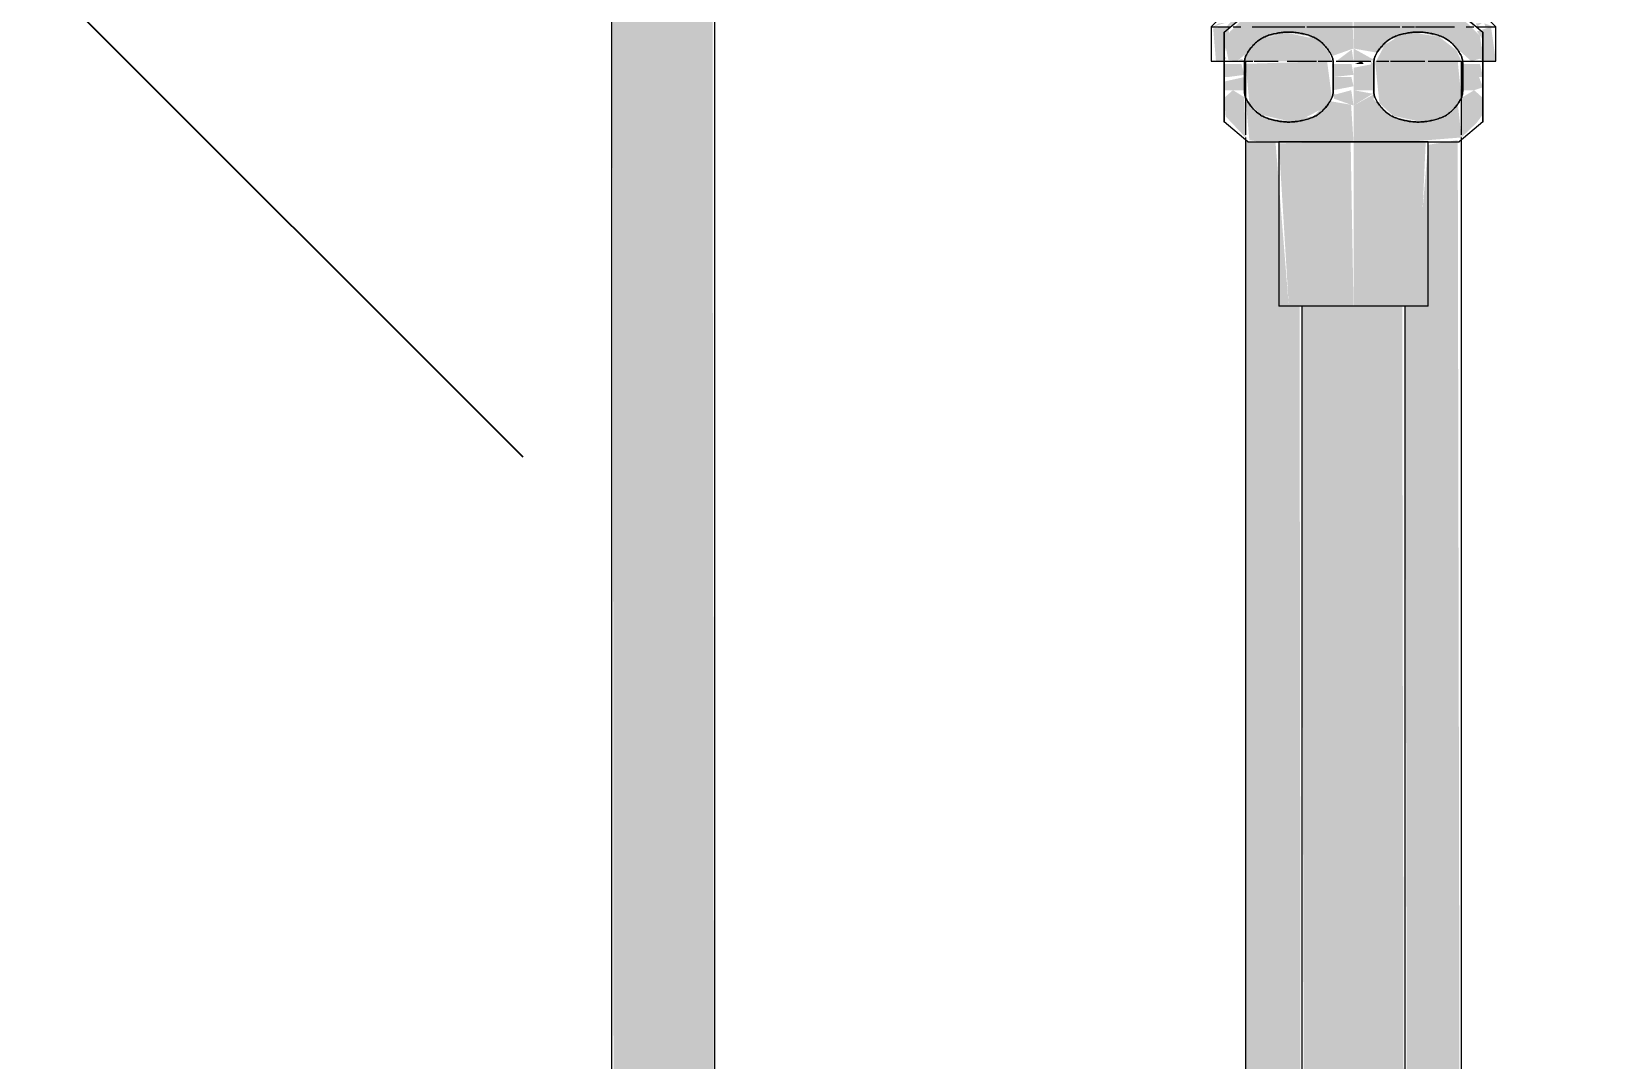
# Model space of a CAD drawing. Header units: metres. Extents: x 147 to 427, y -16 to 162.
# Drawn here: x 397.875 to 398.057, y 0.3508 to 0.47 of the extents above; entities that cross this region are included whole.
import ezdxf

# ---------------------------------------------------------------- set-up
doc = ezdxf.new("R2010")
doc.units = ezdxf.units.M
for name, color, linetype, lineweight in [('A-ANNO-DIMS', 7, 'Continuous', 5), ('A-ANNO-DIMS-50', 7, 'Continuous', 5), ('P-PIPE', 7, 'Continuous', 5), ('P-SANR-FIXT', 7, 'Continuous', 5)]:
    doc.layers.add(name, color=color, linetype=linetype, lineweight=lineweight)
doc.styles.add('Century Gothic', font='GOTHIC.TTF', dxfattribs={"height": 0.05})
doc.styles.add('Century Gothic_1', font='GOTHIC.TTF', dxfattribs={"height": 0.075})
doc.dimstyles.new('Setores_1_5', dxfattribs={"dimscale": 0.3048, "dimtxt": 0.078313, "dimasz": 0.520833, "dimexe": 0.393701, "dimexo": 0.246063, "dimgap": 0.287073, "dimtad": 1, "dimrnd": 0.01, "dimzin": 0, "dimdsep": 46, "dimtxsty": 'Century Gothic_1', "dimblk1": 'OBLIQUE', "dimblk2": 'OBLIQUE', "dimsah": 1, "dimcen": 0.09, "dimazin": 0, "dimtfac": 1, "dimtdec": 4, "dimtix": 1, "dimtmove": 0, "dimatfit": 3, "dimfxl": 1, "dimtvp": 1, "dimtolj": 1, "dimtzin": 0, "dimarcsym": 2})
doc.dimstyles.new('Setores_1_mm', dxfattribs={"dimscale": 0.3048, "dimtxt": 0.052208, "dimasz": 0.520833, "dimexe": 0.393701, "dimexo": 0.246063, "dimgap": 0.287073, "dimtad": 1, "dimrnd": 0.01, "dimzin": 0, "dimdsep": 46, "dimtxsty": 'Century Gothic', "dimblk1": 'OBLIQUE', "dimblk2": 'OBLIQUE', "dimsah": 1, "dimcen": 0.09, "dimazin": 0, "dimtfac": 1, "dimtdec": 4, "dimtix": 1, "dimtmove": 0, "dimatfit": 3, "dimfxl": 1, "dimtvp": 1, "dimtolj": 1, "dimtzin": 0, "dimarcsym": 2})

# ---------------------------------------------------------------- blocks, each defined once
blk = doc.blocks.new('UT_Ducha higiênica - UT_Ducha higiênica-3627536-HH')
at = {"layer": 'P-SANR-FIXT', "true_color": 0xf4f4f4, "transparency": 33554598}
h = blk.add_hatch(color=7, dxfattribs=at)
h.paths.add_polyline_path([(-155.24335, 0.1), (-155.23135, 0.1), (-155.2319, 0.1875), (-155.24335, 0.1875), (-155.24335, 0.12592)])
h.paths.add_polyline_path([(-155.23506, 0.2125), (-155.23135, 0.2125), (-155.23185, 0.66817), (-155.24335, 0.66817), (-155.243, 0.2125), (-155.23521, 0.2125)])
h = blk.add_hatch(color=7, dxfattribs=at)
h.paths.add_polyline_path([(-155.15735, 0.46797), (-155.1575, 0.47216), (-155.16989, 0.47164), (-155.17164, 0.46995), (-155.17207, 0.46936), (-155.17235, 0.46898), (-155.17184, 0.46664), (-155.17082, 0.4665), (-155.16902, 0.46808), (-155.16727, 0.46934), (-155.16476, 0.46978), (-155.16261, 0.4694), (-155.16077, 0.46818), (-155.15973, 0.46713), (-155.15755, 0.4679)])
h.paths.add_polyline_path([(-155.15934, 0.4665), (-155.15735, 0.4665), (-155.15755, 0.46786), (-155.15935, 0.4665)])
h = blk.add_hatch(color=7, dxfattribs=at)
h.paths.add_polyline_path([(-155.15735, 0.46797), (-155.15453, 0.46747), (-155.15308, 0.46905), (-155.14947, 0.46978), (-155.14743, 0.46933), (-155.14629, 0.46881), (-155.1437, 0.4665), (-155.14269, 0.46679), (-155.14235, 0.46709), (-155.14269, 0.46945), (-155.14527, 0.47198), (-155.14652, 0.47216), (-155.15735, 0.4719), (-155.15735, 0.46898)])
h.paths.add_polyline_path([(-155.15617, 0.4665), (-155.15496, 0.46665), (-155.15735, 0.46797), (-155.15735, 0.4665), (-155.15638, 0.4665)])
for points in [[(-155.16985, 0.4665), (-155.15985, 0.4665), (-155.16017, 0.46747), (-155.16162, 0.46905), (-155.16501, 0.46978), (-155.16767, 0.46919), (-155.16841, 0.4688), (-155.16985, 0.46709)], [(-155.14954, 0.4665), (-155.14485, 0.4665), (-155.14543, 0.46778), (-155.14743, 0.46933), (-155.15028, 0.46978), (-155.15208, 0.4694), (-155.15376, 0.46838), (-155.15471, 0.4665), (-155.14978, 0.4665)], [(-155.1719, 0.46466), (-155.17, 0.46492), (-155.17034, 0.46619), (-155.17235, 0.46619), (-155.17235, 0.46466)], [(-155.16371, 0.45955), (-155.16085, 0.46105), (-155.15985, 0.46224), (-155.16041, 0.4665), (-155.16985, 0.46619), (-155.16942, 0.46173), (-155.16817, 0.46032), (-155.16485, 0.45955), (-155.16384, 0.45955)], [(-155.15969, 0.46466), (-155.15735, 0.46492), (-155.15757, 0.46619), (-155.15969, 0.46619), (-155.15969, 0.46492)], [(-155.15511, 0.46466), (-155.15501, 0.46492), (-155.15501, 0.46619), (-155.15735, 0.46574), (-155.15735, 0.46466), (-155.1558, 0.46466)], [(-155.15617, 0.46619), (-155.15641, 0.4665), (-155.15713, 0.46619)], [(-155.14871, 0.45955), (-155.14641, 0.46038), (-155.14485, 0.46224), (-155.14527, 0.4665), (-155.15485, 0.4665), (-155.15435, 0.46164), (-155.15275, 0.46017), (-155.14985, 0.45955), (-155.14875, 0.45955)], [(-155.14235, 0.46466), (-155.14269, 0.46619), (-155.14469, 0.46619), (-155.14469, 0.46466), (-155.1428, 0.46466)], [(-155.17132, 0.46314), (-155.17, 0.46314), (-155.17, 0.46466), (-155.17235, 0.46414), (-155.17235, 0.46314)], [(-155.15969, 0.46314), (-155.15735, 0.46359), (-155.15759, 0.46466), (-155.15969, 0.46466)], [(-155.15735, 0.46314), (-155.15501, 0.46314), (-155.15511, 0.46466), (-155.15735, 0.46466), (-155.15735, 0.46359)], [(-155.14337, 0.46314), (-155.14235, 0.46348), (-155.1428, 0.46466), (-155.14469, 0.46466), (-155.14469, 0.46314), (-155.14409, 0.46314)], [(-155.16985, 0.45765), (-155.17, 0.46233), (-155.17132, 0.46314), (-155.17235, 0.46224), (-155.17217, 0.4601), (-155.16989, 0.45769)], [(-155.14485, 0.45766), (-155.14308, 0.45935), (-155.14235, 0.46035), (-155.14235, 0.46224), (-155.14337, 0.46314), (-155.14485, 0.46224), (-155.14485, 0.45797)], [(-155.15839, 0.4381), (-155.15735, 0.4381), (-155.15768, 0.45716), (-155.166, 0.45698), (-155.16485, 0.4381), (-155.1589, 0.4381)], [(-155.14985, 0.4381), (-155.14898, 0.45716), (-155.15735, 0.45716), (-155.15735, 0.4381), (-155.15028, 0.4381)], [(-155.15491, 0.232), (-155.15135, 0.232), (-155.15171, 0.4381), (-155.16335, 0.4381), (-155.16281, 0.232), (-155.15504, 0.232)]]:
    blk.add_hatch(color=7, dxfattribs=at).paths.add_polyline_path(points)
h = blk.add_hatch(color=7, dxfattribs=at)
h.paths.add_polyline_path([(-155.15768, 0.45716), (-155.15735, 0.45716), (-155.15763, 0.46145), (-155.16015, 0.46188), (-155.16194, 0.46017), (-155.16485, 0.45955), (-155.16687, 0.45985), (-155.16829, 0.46039), (-155.16985, 0.46224), (-155.16942, 0.45735), (-155.16817, 0.45716), (-155.15839, 0.45716)])
h.paths.add_polyline_path([(-155.15735, 0.46136), (-155.15761, 0.46314), (-155.15959, 0.4626), (-155.15763, 0.46151)])
h = blk.add_hatch(color=7, dxfattribs=at)
h.paths.add_polyline_path([(-155.15103, 0.45716), (-155.14485, 0.45766), (-155.14527, 0.46173), (-155.1467, 0.46025), (-155.15028, 0.45955), (-155.15215, 0.45995), (-155.15325, 0.46034), (-155.15511, 0.46215), (-155.15735, 0.46136), (-155.15735, 0.45716), (-155.1511, 0.45716)])
h.paths.add_polyline_path([(-155.15735, 0.46136), (-155.15511, 0.46273), (-155.15735, 0.46314), (-155.15735, 0.46224)])
at = {"layer": 'P-SANR-FIXT'}
for p, q in [((-155.24335, 0.67161), (-155.24335, 0.1)), ((-155.23135, 0.1), (-155.23135, 0.67161)), ((-155.17234, 0.46987), (-155.16958, 0.47216)), ((-155.14512, 0.47216), (-155.14235, 0.46987)), ((-155.17235, 0.46709), (-155.17235, 0.46224)), ((-155.17235, 0.46466), (-155.17235, 0.46619)), ((-155.17, 0.46619), (-155.17, 0.46466)), ((-155.15969, 0.46466), (-155.15969, 0.46619)), ((-155.15501, 0.46619), (-155.15501, 0.46466)), ((-155.14469, 0.46466), (-155.14469, 0.46619)), ((-155.14235, 0.46224), (-155.14235, 0.46709)), ((-155.14235, 0.46619), (-155.14235, 0.46466)), ((-155.17235, 0.46314), (-155.17235, 0.46466)), ((-155.17, 0.46466), (-155.17, 0.46314)), ((-155.15969, 0.46314), (-155.15969, 0.46466)), ((-155.15501, 0.46466), (-155.15501, 0.46314)), ((-155.14469, 0.46314), (-155.14469, 0.46466)), ((-155.14235, 0.46466), (-155.14235, 0.46314)), ((-155.16958, 0.45716), (-155.17234, 0.45946)), ((-155.14235, 0.45946), (-155.14512, 0.45716)), ((-155.16916, 0.45716), (-155.15735, 0.45716)), ((-155.16601, 0.45716), (-155.16601, 0.4381)), ((-155.15735, 0.45716), (-155.14553, 0.45716)), ((-155.14869, 0.4381), (-155.14869, 0.45716)), ((-155.15735, 0.4381), (-155.16601, 0.4381)), ((-155.16335, 0.4381), (-155.16335, 0.1)), ((-155.14869, 0.4381), (-155.15735, 0.4381)), ((-155.15135, 0.1), (-155.15135, 0.4381))]:
    blk.add_line(p, q, dxfattribs=at)
at = {"layer": 'P-SANR-FIXT', "color": 253, "true_color": 0x9e9e9e}
for p, q in [((-155.17235, 0.46619), (-155.17235, 0.46466)), ((-155.17, 0.46492), (-155.17, 0.46619)), ((-155.15969, 0.46619), (-155.15969, 0.46466)), ((-155.15501, 0.46492), (-155.15501, 0.46619)), ((-155.14469, 0.46619), (-155.14469, 0.46466)), ((-155.14235, 0.46492), (-155.14235, 0.46619)), ((-155.17235, 0.46466), (-155.17235, 0.46314)), ((-155.17, 0.46314), (-155.17, 0.46466)), ((-155.15969, 0.46466), (-155.15969, 0.46314)), ((-155.15501, 0.46314), (-155.15501, 0.46466)), ((-155.14469, 0.46466), (-155.14469, 0.46314)), ((-155.14235, 0.46314), (-155.14235, 0.46466)), ((-155.16958, 0.45716), (-155.16601, 0.45716)), ((-155.16571, 0.45716), (-155.16601, 0.45716)), ((-155.16347, 0.45716), (-155.16571, 0.45716)), ((-155.15735, 0.45716), (-155.16347, 0.45716)), ((-155.15123, 0.45716), (-155.15735, 0.45716)), ((-155.14869, 0.45716), (-155.15122, 0.45716)), ((-155.14869, 0.45716), (-155.14512, 0.45716)), ((-155.16378, 0.4381), (-155.16485, 0.4381)), ((-155.15735, 0.4381), (-155.16335, 0.4381)), ((-155.1558, 0.4381), (-155.15735, 0.4381)), ((-155.15135, 0.4381), (-155.1558, 0.4381)), ((-155.14985, 0.4381), (-155.15091, 0.4381))]:
    blk.add_line(p, q, dxfattribs=at)
at = {"layer": 'P-SANR-FIXT', "color": 254, "true_color": 0xd5d5d5}
for p, q in [((-155.17, 0.46466), (-155.17, 0.46492)), ((-155.15501, 0.46466), (-155.15501, 0.46492)), ((-155.14235, 0.46466), (-155.14235, 0.46492)), ((-155.16571, 0.45716), (-155.16601, 0.45716)), ((-155.16574, 0.45716), (-155.16347, 0.45716)), ((-155.16347, 0.45716), (-155.16571, 0.45716)), ((-155.15735, 0.45716), (-155.16347, 0.45716)), ((-155.16346, 0.45716), (-155.15735, 0.45716)), ((-155.15735, 0.45716), (-155.15123, 0.45716)), ((-155.15302, 0.45716), (-155.15735, 0.45716)), ((-155.15123, 0.45716), (-155.15302, 0.45716)), ((-155.15122, 0.45716), (-155.15022, 0.45716)), ((-155.14869, 0.45716), (-155.15122, 0.45716)), ((-155.14979, 0.45716), (-155.14896, 0.45716)), ((-155.15735, 0.4381), (-155.16362, 0.4381)), ((-155.1589, 0.4381), (-155.16335, 0.4381)), ((-155.15735, 0.4381), (-155.1589, 0.4381)), ((-155.1558, 0.4381), (-155.15735, 0.4381)), ((-155.15108, 0.4381), (-155.15735, 0.4381)), ((-155.15135, 0.4381), (-155.1558, 0.4381))]:
    blk.add_line(p, q, dxfattribs=at)
at = {"layer": 'P-SANR-FIXT'}
for points, knots in [([(-155.17235, 0.46709), (-155.17235, 0.4673), (-155.17235, 0.46768), (-155.17235, 0.46819), (-155.17235, 0.46855), (-155.17235, 0.46881), (-155.17235, 0.46899), (-155.17235, 0.46914), (-155.17235, 0.46933), (-155.17235, 0.46951), (-155.17235, 0.46965), (-155.17235, 0.46973), (-155.17235, 0.46978), (-155.17235, 0.46983), (-155.17235, 0.46987), (-155.17235, 0.46989), (-155.17235, 0.46986), (-155.17235, 0.46979), (-155.17235, 0.46972), (-155.17235, 0.46964), (-155.17235, 0.46951), (-155.17235, 0.46933), (-155.17235, 0.46915), (-155.17235, 0.46904), (-155.17235, 0.46899)], [0, 0, 0, 0, 0.05, 0.1, 0.15, 0.175, 0.2, 0.225, 0.25, 0.3, 0.35, 0.375, 0.4, 0.425, 0.45, 0.5, 0.55, 0.6, 0.625, 0.65, 0.7, 0.75, 0.775, 0.8, 0.8, 0.8, 0.8]), ([(-155.15985, 0.46709), (-155.15995, 0.4673), (-155.16018, 0.46768), (-155.16055, 0.46819), (-155.1609, 0.46855), (-155.16121, 0.46881), (-155.16144, 0.46899), (-155.16169, 0.46914), (-155.16205, 0.46933), (-155.16253, 0.46951), (-155.16303, 0.46965), (-155.16342, 0.46973), (-155.16371, 0.46978), (-155.164, 0.46983), (-155.16439, 0.46987), (-155.16487, 0.46989), (-155.16546, 0.46986), (-155.16594, 0.46979), (-155.16632, 0.46972), (-155.1667, 0.46964), (-155.16719, 0.46951), (-155.16765, 0.46933), (-155.168, 0.46915), (-155.16825, 0.46899), (-155.16848, 0.46881), (-155.16878, 0.46856), (-155.16927, 0.46804), (-155.16963, 0.4675), (-155.16985, 0.46709)], [0, 0, 0, 0, 0.05, 0.1, 0.15, 0.175, 0.2, 0.225, 0.25, 0.3, 0.35, 0.375, 0.4, 0.425, 0.45, 0.5, 0.55, 0.6, 0.625, 0.65, 0.7, 0.75, 0.775, 0.8, 0.825, 0.85, 0.9, 1, 1, 1, 1]), ([(-155.14485, 0.46709), (-155.14495, 0.4673), (-155.14518, 0.46768), (-155.14555, 0.46819), (-155.1459, 0.46855), (-155.14621, 0.46881), (-155.14644, 0.46899), (-155.14669, 0.46914), (-155.14705, 0.46933), (-155.14753, 0.46951), (-155.14803, 0.46965), (-155.14842, 0.46973), (-155.14871, 0.46978), (-155.149, 0.46983), (-155.14939, 0.46987), (-155.14987, 0.46989), (-155.15046, 0.46986), (-155.15094, 0.46979), (-155.15132, 0.46972), (-155.1517, 0.46964), (-155.15219, 0.46951), (-155.15265, 0.46933), (-155.153, 0.46915), (-155.15325, 0.46899), (-155.15348, 0.46881), (-155.15378, 0.46856), (-155.15427, 0.46804), (-155.15463, 0.4675), (-155.15485, 0.46709)], [0, 0, 0, 0, 0.05, 0.1, 0.15, 0.175, 0.2, 0.225, 0.25, 0.3, 0.35, 0.375, 0.4, 0.425, 0.45, 0.5, 0.55, 0.6, 0.625, 0.65, 0.7, 0.75, 0.775, 0.8, 0.825, 0.85, 0.9, 1, 1, 1, 1]), ([(-155.14235, 0.46898), (-155.14235, 0.46904), (-155.14235, 0.46914), (-155.14235, 0.46933), (-155.14235, 0.46951), (-155.14235, 0.46965), (-155.14235, 0.46973), (-155.14235, 0.46978), (-155.14235, 0.46983), (-155.14235, 0.46987), (-155.14235, 0.46989), (-155.14235, 0.46986), (-155.14235, 0.46979), (-155.14235, 0.46972), (-155.14235, 0.46964), (-155.14235, 0.46951), (-155.14235, 0.46933), (-155.14235, 0.46915), (-155.14235, 0.46899), (-155.14235, 0.46881), (-155.14235, 0.46856), (-155.14235, 0.46804), (-155.14235, 0.4675), (-155.14235, 0.46709)], [0.2, 0.2, 0.2, 0.2, 0.225, 0.25, 0.3, 0.35, 0.375, 0.4, 0.425, 0.45, 0.5, 0.55, 0.6, 0.625, 0.65, 0.7, 0.75, 0.775, 0.8, 0.825, 0.85, 0.9, 1, 1, 1, 1]), ([(-155.17235, 0.46034), (-155.17235, 0.46029), (-155.17235, 0.46018), (-155.17235, 0.46), (-155.17235, 0.45982), (-155.17235, 0.45969), (-155.17235, 0.45961), (-155.17235, 0.45953), (-155.17235, 0.45947), (-155.17235, 0.45944), (-155.17235, 0.45946), (-155.17235, 0.4595), (-155.17235, 0.45955), (-155.17235, 0.4596), (-155.17235, 0.45968), (-155.17235, 0.45982), (-155.17235, 0.46), (-155.17235, 0.46018), (-155.17235, 0.46034), (-155.17235, 0.46052), (-155.17235, 0.46078), (-155.17235, 0.46114), (-155.17235, 0.46165), (-155.17235, 0.46203), (-155.17235, 0.46224)], [0.2, 0.2, 0.2, 0.2, 0.225, 0.25, 0.3, 0.35, 0.375, 0.4, 0.45, 0.5, 0.55, 0.575, 0.6, 0.625, 0.65, 0.7, 0.75, 0.775, 0.8, 0.825, 0.85, 0.9, 0.95, 1, 1, 1, 1]), ([(-155.16985, 0.46224), (-155.16963, 0.46183), (-155.16927, 0.46128), (-155.16878, 0.46077), (-155.16848, 0.46051), (-155.16825, 0.46034), (-155.168, 0.46018), (-155.16765, 0.46), (-155.16719, 0.45982), (-155.1667, 0.45969), (-155.16632, 0.45961), (-155.16594, 0.45953), (-155.16546, 0.45947), (-155.16487, 0.45944), (-155.16439, 0.45946), (-155.164, 0.4595), (-155.16371, 0.45955), (-155.16342, 0.4596), (-155.16303, 0.45968), (-155.16253, 0.45982), (-155.16205, 0.46), (-155.16169, 0.46018), (-155.16144, 0.46034), (-155.16121, 0.46052), (-155.1609, 0.46078), (-155.16055, 0.46114), (-155.16018, 0.46165), (-155.15995, 0.46203), (-155.15985, 0.46224)], [0, 0, 0, 0, 0.1, 0.15, 0.175, 0.2, 0.225, 0.25, 0.3, 0.35, 0.375, 0.4, 0.45, 0.5, 0.55, 0.575, 0.6, 0.625, 0.65, 0.7, 0.75, 0.775, 0.8, 0.825, 0.85, 0.9, 0.95, 1, 1, 1, 1]), ([(-155.15485, 0.46224), (-155.15463, 0.46183), (-155.15427, 0.46128), (-155.15378, 0.46077), (-155.15348, 0.46051), (-155.15325, 0.46034), (-155.153, 0.46018), (-155.15265, 0.46), (-155.15219, 0.45982), (-155.1517, 0.45969), (-155.15132, 0.45961), (-155.15094, 0.45953), (-155.15046, 0.45947), (-155.14987, 0.45944), (-155.14939, 0.45946), (-155.149, 0.4595), (-155.14871, 0.45955), (-155.14842, 0.4596), (-155.14803, 0.45968), (-155.14753, 0.45982), (-155.14705, 0.46), (-155.14669, 0.46018), (-155.14644, 0.46034), (-155.14621, 0.46052), (-155.1459, 0.46078), (-155.14555, 0.46114), (-155.14518, 0.46165), (-155.14495, 0.46203), (-155.14485, 0.46224)], [0, 0, 0, 0, 0.1, 0.15, 0.175, 0.2, 0.225, 0.25, 0.3, 0.35, 0.375, 0.4, 0.45, 0.5, 0.55, 0.575, 0.6, 0.625, 0.65, 0.7, 0.75, 0.775, 0.8, 0.825, 0.85, 0.9, 0.95, 1, 1, 1, 1]), ([(-155.14235, 0.46224), (-155.14235, 0.46183), (-155.14235, 0.46128), (-155.14235, 0.46077), (-155.14235, 0.46051), (-155.14235, 0.46034), (-155.14235, 0.46018), (-155.14235, 0.46), (-155.14235, 0.45982), (-155.14235, 0.45969), (-155.14235, 0.45961), (-155.14235, 0.45953), (-155.14235, 0.45947), (-155.14235, 0.45944), (-155.14235, 0.45946), (-155.14235, 0.4595), (-155.14235, 0.45955), (-155.14235, 0.4596), (-155.14235, 0.45968), (-155.14235, 0.45982), (-155.14235, 0.46), (-155.14235, 0.46018), (-155.14235, 0.46029), (-155.14235, 0.46035)], [0, 0, 0, 0, 0.1, 0.15, 0.175, 0.2, 0.225, 0.25, 0.3, 0.35, 0.375, 0.4, 0.45, 0.5, 0.55, 0.575, 0.6, 0.625, 0.65, 0.7, 0.75, 0.775, 0.8, 0.8, 0.8, 0.8])]:
    blk.add_open_spline(points, degree=3, knots=knots, dxfattribs=at)
at = {"layer": 'P-SANR-FIXT', "color": 254, "true_color": 0xd5d5d5}
for points, knots in [([(-155.16825, 0.46898), (-155.16817, 0.46904), (-155.16801, 0.46914), (-155.16765, 0.46933), (-155.16717, 0.46951), (-155.16667, 0.46965), (-155.16628, 0.46973), (-155.16608, 0.46977), (-155.16599, 0.46978)], [0.2, 0.2, 0.2, 0.2, 0.225, 0.25, 0.3, 0.35, 0.375, 0.4, 0.4, 0.4, 0.4]), ([(-155.16599, 0.46978), (-155.16589, 0.4698), (-155.1657, 0.46983), (-155.16531, 0.46987), (-155.16482, 0.46989), (-155.16424, 0.46986), (-155.16386, 0.46981), (-155.16367, 0.46978)], [0.4, 0.4, 0.4, 0.4, 0.425, 0.45, 0.5, 0.55, 0.6, 0.6, 0.6, 0.6]), ([(-155.16367, 0.46978), (-155.16357, 0.46976), (-155.16338, 0.46972), (-155.16299, 0.46964), (-155.16251, 0.46951), (-155.16204, 0.46933), (-155.16169, 0.46915), (-155.16153, 0.46904), (-155.16145, 0.46899)], [0.6, 0.6, 0.6, 0.6, 0.625, 0.65, 0.7, 0.75, 0.775, 0.8, 0.8, 0.8, 0.8]), ([(-155.15325, 0.46898), (-155.15317, 0.46904), (-155.15301, 0.46914), (-155.15265, 0.46933), (-155.15217, 0.46951), (-155.15167, 0.46965), (-155.15128, 0.46973), (-155.15108, 0.46977), (-155.15099, 0.46978)], [0.2, 0.2, 0.2, 0.2, 0.225, 0.25, 0.3, 0.35, 0.375, 0.4, 0.4, 0.4, 0.4]), ([(-155.15099, 0.46978), (-155.15089, 0.4698), (-155.1507, 0.46983), (-155.15031, 0.46987), (-155.14982, 0.46989), (-155.14924, 0.46986), (-155.14886, 0.46981), (-155.14867, 0.46978)], [0.4, 0.4, 0.4, 0.4, 0.425, 0.45, 0.5, 0.55, 0.6, 0.6, 0.6, 0.6]), ([(-155.14867, 0.46978), (-155.14857, 0.46976), (-155.14838, 0.46972), (-155.14799, 0.46964), (-155.14751, 0.46951), (-155.14704, 0.46933), (-155.14669, 0.46915), (-155.14653, 0.46904), (-155.14645, 0.46899)], [0.6, 0.6, 0.6, 0.6, 0.625, 0.65, 0.7, 0.75, 0.775, 0.8, 0.8, 0.8, 0.8]), ([(-155.16985, 0.46709), (-155.16974, 0.4673), (-155.16952, 0.46768), (-155.16914, 0.46819), (-155.16879, 0.46855), (-155.16849, 0.46881), (-155.16833, 0.46893), (-155.16825, 0.46898)], [0, 0, 0, 0, 0.05, 0.1, 0.15, 0.175, 0.2, 0.2, 0.2, 0.2]), ([(-155.16145, 0.46899), (-155.16137, 0.46893), (-155.16122, 0.46881), (-155.16092, 0.46856), (-155.16043, 0.46804), (-155.16006, 0.4675), (-155.15985, 0.46709)], [0.8, 0.8, 0.8, 0.8, 0.825, 0.85, 0.9, 1, 1, 1, 1]), ([(-155.15485, 0.46709), (-155.15474, 0.4673), (-155.15452, 0.46768), (-155.15414, 0.46819), (-155.15379, 0.46855), (-155.15349, 0.46881), (-155.15333, 0.46893), (-155.15325, 0.46898)], [0, 0, 0, 0, 0.05, 0.1, 0.15, 0.175, 0.2, 0.2, 0.2, 0.2]), ([(-155.14645, 0.46899), (-155.14637, 0.46893), (-155.14622, 0.46881), (-155.14592, 0.46856), (-155.14543, 0.46804), (-155.14506, 0.4675), (-155.14485, 0.46709)], [0.8, 0.8, 0.8, 0.8, 0.825, 0.85, 0.9, 1, 1, 1, 1]), ([(-155.16825, 0.46035), (-155.16833, 0.4604), (-155.16849, 0.46052), (-155.16879, 0.46078), (-155.16914, 0.46114), (-155.16952, 0.46165), (-155.16974, 0.46203), (-155.16985, 0.46224)], [0.8, 0.8, 0.8, 0.8, 0.825, 0.85, 0.9, 0.95, 1, 1, 1, 1]), ([(-155.15985, 0.46224), (-155.16006, 0.46183), (-155.16043, 0.46128), (-155.16092, 0.46077), (-155.16122, 0.46051), (-155.16137, 0.4604), (-155.16145, 0.46034)], [0, 0, 0, 0, 0.1, 0.15, 0.175, 0.2, 0.2, 0.2, 0.2]), ([(-155.15325, 0.46035), (-155.15333, 0.4604), (-155.15349, 0.46052), (-155.15379, 0.46078), (-155.15414, 0.46114), (-155.15452, 0.46165), (-155.15474, 0.46203), (-155.15485, 0.46224)], [0.8, 0.8, 0.8, 0.8, 0.825, 0.85, 0.9, 0.95, 1, 1, 1, 1]), ([(-155.14485, 0.46224), (-155.14506, 0.46183), (-155.14543, 0.46128), (-155.14592, 0.46077), (-155.14622, 0.46051), (-155.14637, 0.4604), (-155.14645, 0.46034)], [0, 0, 0, 0, 0.1, 0.15, 0.175, 0.2, 0.2, 0.2, 0.2]), ([(-155.16599, 0.45955), (-155.16608, 0.45956), (-155.16628, 0.4596), (-155.16667, 0.45968), (-155.16717, 0.45982), (-155.16765, 0.46), (-155.16801, 0.46018), (-155.16817, 0.46029), (-155.16825, 0.46035)], [0.6, 0.6, 0.6, 0.6, 0.625, 0.65, 0.7, 0.75, 0.775, 0.8, 0.8, 0.8, 0.8]), ([(-155.16367, 0.45955), (-155.16386, 0.45952), (-155.16424, 0.45947), (-155.16482, 0.45944), (-155.16531, 0.45946), (-155.1657, 0.4595), (-155.16589, 0.45953), (-155.16599, 0.45955)], [0.4, 0.4, 0.4, 0.4, 0.45, 0.5, 0.55, 0.575, 0.6, 0.6, 0.6, 0.6]), ([(-155.16145, 0.46034), (-155.16153, 0.46029), (-155.16169, 0.46018), (-155.16204, 0.46), (-155.16251, 0.45982), (-155.16299, 0.45969), (-155.16338, 0.45961), (-155.16357, 0.45957), (-155.16367, 0.45955)], [0.2, 0.2, 0.2, 0.2, 0.225, 0.25, 0.3, 0.35, 0.375, 0.4, 0.4, 0.4, 0.4]), ([(-155.15099, 0.45955), (-155.15108, 0.45956), (-155.15128, 0.4596), (-155.15167, 0.45968), (-155.15217, 0.45982), (-155.15265, 0.46), (-155.15301, 0.46018), (-155.15317, 0.46029), (-155.15325, 0.46035)], [0.6, 0.6, 0.6, 0.6, 0.625, 0.65, 0.7, 0.75, 0.775, 0.8, 0.8, 0.8, 0.8]), ([(-155.14867, 0.45955), (-155.14886, 0.45952), (-155.14924, 0.45947), (-155.14982, 0.45944), (-155.15031, 0.45946), (-155.1507, 0.4595), (-155.15089, 0.45953), (-155.15099, 0.45955)], [0.4, 0.4, 0.4, 0.4, 0.45, 0.5, 0.55, 0.575, 0.6, 0.6, 0.6, 0.6]), ([(-155.14645, 0.46034), (-155.14653, 0.46029), (-155.14669, 0.46018), (-155.14704, 0.46), (-155.14751, 0.45982), (-155.14799, 0.45969), (-155.14838, 0.45961), (-155.14857, 0.45957), (-155.14867, 0.45955)], [0.2, 0.2, 0.2, 0.2, 0.225, 0.25, 0.3, 0.35, 0.375, 0.4, 0.4, 0.4, 0.4])]:
    blk.add_open_spline(points, degree=3, knots=knots, dxfattribs=at)
at = {"layer": 'P-SANR-FIXT', "color": 253, "true_color": 0x9e9e9e}
for points, knots in [([(-155.17235, 0.46899), (-155.17235, 0.46893), (-155.17235, 0.46881), (-155.17235, 0.46856), (-155.17235, 0.46804), (-155.17235, 0.4675), (-155.17235, 0.46709)], [0.8, 0.8, 0.8, 0.8, 0.825, 0.85, 0.9, 1, 1, 1, 1]), ([(-155.14235, 0.46709), (-155.14235, 0.4673), (-155.14235, 0.46768), (-155.14235, 0.46819), (-155.14235, 0.46855), (-155.14235, 0.46881), (-155.14235, 0.46893), (-155.14235, 0.46898)], [0, 0, 0, 0, 0.05, 0.1, 0.15, 0.175, 0.2, 0.2, 0.2, 0.2]), ([(-155.17235, 0.46224), (-155.17235, 0.46183), (-155.17235, 0.46128), (-155.17235, 0.46077), (-155.17235, 0.46051), (-155.17235, 0.4604), (-155.17235, 0.46034)], [0, 0, 0, 0, 0.1, 0.15, 0.175, 0.2, 0.2, 0.2, 0.2]), ([(-155.14235, 0.46035), (-155.14235, 0.4604), (-155.14235, 0.46052), (-155.14235, 0.46078), (-155.14235, 0.46114), (-155.14235, 0.46165), (-155.14235, 0.46203), (-155.14235, 0.46224)], [0.8, 0.8, 0.8, 0.8, 0.825, 0.85, 0.9, 0.95, 1, 1, 1, 1])]:
    blk.add_open_spline(points, degree=3, knots=knots, dxfattribs=at)
for points in [[(-155.17235, 0.46709), (-155.17235, 0.46695), (-155.17235, 0.4668), (-155.17235, 0.46665)], [(-155.17235, 0.46665), (-155.17235, 0.4668), (-155.17235, 0.46695), (-155.17235, 0.46709)], [(-155.16996, 0.46665), (-155.16994, 0.4668), (-155.1699, 0.46695), (-155.16985, 0.46709)], [(-155.16985, 0.46709), (-155.1699, 0.46695), (-155.16994, 0.4668), (-155.16996, 0.46665)], [(-155.15973, 0.46665), (-155.15971, 0.4665), (-155.15969, 0.46635), (-155.15969, 0.46619)], [(-155.15969, 0.46619), (-155.15969, 0.46635), (-155.15971, 0.4665), (-155.15973, 0.46665)], [(-155.15501, 0.46619), (-155.15501, 0.46635), (-155.15499, 0.4665), (-155.15496, 0.46665)], [(-155.15496, 0.46665), (-155.15499, 0.4665), (-155.15501, 0.46635), (-155.15501, 0.46619)], [(-155.14473, 0.46665), (-155.14476, 0.4668), (-155.1448, 0.46695), (-155.14485, 0.46709)], [(-155.14485, 0.46709), (-155.1448, 0.46695), (-155.14476, 0.4668), (-155.14473, 0.46665)], [(-155.14235, 0.46709), (-155.14235, 0.46695), (-155.14235, 0.4668), (-155.14235, 0.46665)], [(-155.14235, 0.46665), (-155.14235, 0.4668), (-155.14235, 0.46695), (-155.14235, 0.46709)], [(-155.17235, 0.46268), (-155.17235, 0.46253), (-155.17235, 0.46238), (-155.17235, 0.46224)], [(-155.17235, 0.46224), (-155.17235, 0.46238), (-155.17235, 0.46253), (-155.17235, 0.46268)], [(-155.16985, 0.46224), (-155.1699, 0.46238), (-155.16994, 0.46253), (-155.16996, 0.46268)], [(-155.16996, 0.46268), (-155.16994, 0.46253), (-155.1699, 0.46238), (-155.16985, 0.46224)], [(-155.15969, 0.46314), (-155.15969, 0.46298), (-155.15971, 0.46283), (-155.15973, 0.46268)], [(-155.15973, 0.46268), (-155.15971, 0.46283), (-155.15969, 0.46298), (-155.15969, 0.46314)], [(-155.15496, 0.46268), (-155.15499, 0.46283), (-155.15501, 0.46298), (-155.15501, 0.46314)], [(-155.15501, 0.46314), (-155.15501, 0.46298), (-155.15499, 0.46283), (-155.15496, 0.46268)], [(-155.14485, 0.46224), (-155.1448, 0.46238), (-155.14476, 0.46253), (-155.14473, 0.46268)], [(-155.14473, 0.46268), (-155.14476, 0.46253), (-155.1448, 0.46238), (-155.14485, 0.46224)], [(-155.14235, 0.46268), (-155.14235, 0.46253), (-155.14235, 0.46238), (-155.14235, 0.46224)], [(-155.14235, 0.46224), (-155.14235, 0.46238), (-155.14235, 0.46253), (-155.14235, 0.46268)]]:
    blk.add_open_spline(points, degree=3, dxfattribs=at)
at = {"layer": 'P-SANR-FIXT'}
for points in [[(-155.17235, 0.46665), (-155.17235, 0.4665), (-155.17235, 0.46635), (-155.17235, 0.46619)], [(-155.17235, 0.46619), (-155.17235, 0.46635), (-155.17235, 0.4665), (-155.17235, 0.46665)], [(-155.17, 0.46619), (-155.17, 0.46635), (-155.16999, 0.4665), (-155.16996, 0.46665)], [(-155.16996, 0.46665), (-155.16999, 0.4665), (-155.17, 0.46635), (-155.17, 0.46619)], [(-155.15985, 0.46709), (-155.1598, 0.46695), (-155.15976, 0.4668), (-155.15973, 0.46665)], [(-155.15973, 0.46665), (-155.15976, 0.4668), (-155.1598, 0.46695), (-155.15985, 0.46709)], [(-155.15496, 0.46665), (-155.15494, 0.4668), (-155.1549, 0.46695), (-155.15485, 0.46709)], [(-155.15485, 0.46709), (-155.1549, 0.46695), (-155.15494, 0.4668), (-155.15496, 0.46665)], [(-155.14469, 0.46619), (-155.14469, 0.46635), (-155.14471, 0.4665), (-155.14473, 0.46665)], [(-155.14473, 0.46665), (-155.14471, 0.4665), (-155.14469, 0.46635), (-155.14469, 0.46619)], [(-155.14235, 0.46665), (-155.14235, 0.4665), (-155.14235, 0.46635), (-155.14235, 0.46619)], [(-155.14235, 0.46619), (-155.14235, 0.46635), (-155.14235, 0.4665), (-155.14235, 0.46665)], [(-155.17235, 0.46314), (-155.17235, 0.46298), (-155.17235, 0.46283), (-155.17235, 0.46268)], [(-155.17235, 0.46268), (-155.17235, 0.46283), (-155.17235, 0.46298), (-155.17235, 0.46314)], [(-155.16996, 0.46268), (-155.16999, 0.46283), (-155.17, 0.46298), (-155.17, 0.46314)], [(-155.17, 0.46314), (-155.17, 0.46298), (-155.16999, 0.46283), (-155.16996, 0.46268)], [(-155.15973, 0.46268), (-155.15976, 0.46253), (-155.1598, 0.46238), (-155.15985, 0.46224)], [(-155.15985, 0.46224), (-155.1598, 0.46238), (-155.15976, 0.46253), (-155.15973, 0.46268)], [(-155.15485, 0.46224), (-155.1549, 0.46238), (-155.15494, 0.46253), (-155.15496, 0.46268)], [(-155.15496, 0.46268), (-155.15494, 0.46253), (-155.1549, 0.46238), (-155.15485, 0.46224)], [(-155.14473, 0.46268), (-155.14471, 0.46283), (-155.14469, 0.46298), (-155.14469, 0.46314)], [(-155.14469, 0.46314), (-155.14469, 0.46298), (-155.14471, 0.46283), (-155.14473, 0.46268)], [(-155.14235, 0.46314), (-155.14235, 0.46298), (-155.14235, 0.46283), (-155.14235, 0.46268)], [(-155.14235, 0.46268), (-155.14235, 0.46283), (-155.14235, 0.46298), (-155.14235, 0.46314)]]:
    blk.add_open_spline(points, degree=3, dxfattribs=at)
blk = doc.blocks.new('Joelho 45_90 - Agua Fria_Soldavel - MEP - Tigre - Standard-V249-HH')
at = {"layer": 'P-PIPE', "true_color": 0x69503c}
for points in [[(-155.16989, 0.4719), (-155.16834, 0.47216), (-155.16874, 0.475), (-155.17228, 0.475), (-155.17164, 0.4719), (-155.17034, 0.4719)], [(-155.14248, 0.4719), (-155.14276, 0.4732), (-155.144, 0.47289), (-155.14555, 0.475), (-155.14635, 0.47484), (-155.14592, 0.47216), (-155.14269, 0.4719)]]:
    blk.add_hatch(color=27, dxfattribs=at).paths.add_polyline_path(points)
h = blk.add_hatch(color=27, dxfattribs=at)
h.paths.add_polyline_path([(-155.17184, 0.4705), (-155.17095, 0.47089), (-155.17132, 0.47133), (-155.17207, 0.4705)])
h.paths.add_polyline_path([(-155.1736, 0.4705), (-155.1722, 0.47095), (-155.17296, 0.47089), (-155.17329, 0.47069)])
h = blk.add_hatch(color=27, dxfattribs=at)
h.paths.add_polyline_path([(-155.14306, 0.4705), (-155.14248, 0.47093), (-155.14315, 0.47089), (-155.14306, 0.4705)])
h.paths.add_polyline_path([(-155.14347, 0.4705), (-155.14342, 0.47092), (-155.14502, 0.4719), (-155.14449, 0.47141), (-155.1437, 0.47081)])
h.paths.add_polyline_path([(-155.1411, 0.4705), (-155.14219, 0.47089), (-155.14208, 0.4705), (-155.14141, 0.4705)])
h = blk.add_hatch(color=27, dxfattribs=at)
h.paths.add_polyline_path([(-155.17262, 0.4665), (-155.17207, 0.46685), (-155.17235, 0.46709), (-155.17178, 0.46975), (-155.17184, 0.4705), (-155.17361, 0.47031), (-155.17329, 0.4665), (-155.1728, 0.4665)])
h.paths.add_polyline_path([(-155.17082, 0.4665), (-155.16985, 0.4665), (-155.17034, 0.46679), (-155.17063, 0.46662)])
h.paths.add_polyline_path([(-155.15973, 0.4665), (-155.15956, 0.46675), (-155.15985, 0.4665)])
h = blk.add_hatch(color=27, dxfattribs=at)
h.paths.add_polyline_path([(-155.1448, 0.4665), (-155.1448, 0.46707), (-155.14485, 0.4665)])
h.paths.add_polyline_path([(-155.15536, 0.4665), (-155.15485, 0.4665), (-155.15496, 0.46713), (-155.15496, 0.46665)])
h.paths.add_polyline_path([(-155.14085, 0.4665), (-155.14141, 0.4705), (-155.14306, 0.46995), (-155.14235, 0.46899), (-155.14269, 0.46679), (-155.14235, 0.4665), (-155.14094, 0.4665)])
at = {"layer": 'P-PIPE', "color": 254, "true_color": 0xd5d5d5}
for p, q in [((-155.15735, 0.51404), (-155.15679, 0.51403)), ((-155.14524, 0.50711), (-155.14497, 0.50662)), ((-155.17099, 0.50334), (-155.17084, 0.50388)), ((-155.14331, 0.49999), (-155.14331, 0.49995)), ((-155.14331, 0.49982), (-155.14331, 0.49971)), ((-155.17245, 0.4846), (-155.17193, 0.4846)), ((-155.17193, 0.4846), (-155.17245, 0.4846)), ((-155.17162, 0.4846), (-155.17086, 0.4846)), ((-155.17086, 0.4846), (-155.17162, 0.4846)), ((-155.17007, 0.4857), (-155.17085, 0.4857)), ((-155.17085, 0.4857), (-155.17007, 0.4857)), ((-155.17007, 0.4846), (-155.16803, 0.4846)), ((-155.16803, 0.4846), (-155.17007, 0.4846)), ((-155.1678, 0.4857), (-155.16918, 0.4857)), ((-155.16918, 0.4857), (-155.1678, 0.4857)), ((-155.16779, 0.4846), (-155.1649, 0.4846)), ((-155.1649, 0.4846), (-155.16779, 0.4846)), ((-155.16567, 0.4857), (-155.16701, 0.4857)), ((-155.16701, 0.4857), (-155.16567, 0.4857)), ((-155.16483, 0.4846), (-155.16297, 0.4846)), ((-155.16297, 0.4846), (-155.16483, 0.4846)), ((-155.15173, 0.4846), (-155.15066, 0.4846)), ((-155.15066, 0.4846), (-155.15173, 0.4846)), ((-155.14225, 0.4831), (-155.14225, 0.48375)), ((-155.14225, 0.48095), (-155.14225, 0.48226))]:
    blk.add_line(p, q, dxfattribs=at)
at = {"layer": 'P-PIPE', "color": 254, "true_color": 0xe9e9e9}
for p, q in [((-155.15679, 0.51403), (-155.15623, 0.514)), ((-155.15401, 0.51364), (-155.15347, 0.51349)), ((-155.15037, 0.51218), (-155.15028, 0.51213)), ((-155.15026, 0.4846), (-155.1498, 0.4846)), ((-155.1498, 0.4846), (-155.15026, 0.4846)), ((-155.14942, 0.4846), (-155.14861, 0.4846)), ((-155.14861, 0.4846), (-155.14942, 0.4846)), ((-155.14768, 0.4857), (-155.14829, 0.4857)), ((-155.14829, 0.4857), (-155.14768, 0.4857)), ((-155.14757, 0.4846), (-155.14691, 0.4846)), ((-155.14691, 0.4846), (-155.14757, 0.4846)), ((-155.14577, 0.4857), (-155.14671, 0.4857)), ((-155.14671, 0.4857), (-155.14577, 0.4857)), ((-155.14384, 0.4857), (-155.14447, 0.4857)), ((-155.14447, 0.4857), (-155.14384, 0.4857)), ((-155.14374, 0.4846), (-155.14307, 0.4846)), ((-155.14307, 0.4846), (-155.14374, 0.4846))]:
    blk.add_line(p, q, dxfattribs=at)
at = {"layer": 'P-PIPE', "color": 253, "true_color": 0x9e9e9e}
for p, q in [((-155.17245, 0.4846), (-155.17245, 0.48095)), ((-155.14225, 0.47909), (-155.14225, 0.47981)), ((-155.14225, 0.47658), (-155.14225, 0.47851)), ((-155.14225, 0.4735), (-155.14225, 0.47627)), ((-155.16967, 0.4719), (-155.16874, 0.4719)), ((-155.16838, 0.4719), (-155.16705, 0.4719)), ((-155.16626, 0.4719), (-155.16116, 0.4719)), ((-155.16091, 0.4719), (-155.15735, 0.4719)), ((-155.15735, 0.4719), (-155.1538, 0.4719)), ((-155.15354, 0.4719), (-155.15042, 0.4719)), ((-155.15017, 0.4719), (-155.14845, 0.4719)), ((-155.14764, 0.4719), (-155.14632, 0.4719)), ((-155.14596, 0.4719), (-155.14503, 0.4719)), ((-155.17131, 0.4705), (-155.17042, 0.4705)), ((-155.16908, 0.4705), (-155.16795, 0.4705)), ((-155.16795, 0.4705), (-155.16299, 0.4705)), ((-155.16276, 0.4705), (-155.15735, 0.4705)), ((-155.15735, 0.4705), (-155.15198, 0.4705)), ((-155.15171, 0.4705), (-155.15027, 0.4705)), ((-155.15018, 0.4705), (-155.14564, 0.4705)), ((-155.14428, 0.4705), (-155.14339, 0.4705)), ((-155.17164, 0.4665), (-155.17091, 0.4665)), ((-155.16994, 0.4665), (-155.16902, 0.4665)), ((-155.16885, 0.4665), (-155.16607, 0.4665)), ((-155.16504, 0.4665), (-155.16162, 0.4665)), ((-155.16145, 0.4665), (-155.15987, 0.4665)), ((-155.15936, 0.4665), (-155.15735, 0.4665)), ((-155.15735, 0.4665), (-155.15534, 0.4665)), ((-155.15469, 0.4665), (-155.15324, 0.4665)), ((-155.15308, 0.4665), (-155.15024, 0.4665)), ((-155.15023, 0.4665), (-155.1491, 0.4665)), ((-155.14868, 0.4665), (-155.1449, 0.4665)), ((-155.14378, 0.4665), (-155.14306, 0.4665))]:
    blk.add_line(p, q, dxfattribs=at)
at = {"layer": 'P-PIPE', "color": 7, "true_color": 0xf0f0f0}
for p, q in [((-155.14276, 0.4846), (-155.14225, 0.4846)), ((-155.14225, 0.4846), (-155.14276, 0.4846))]:
    blk.add_line(p, q, dxfattribs=at)
at = {"layer": 'P-PIPE'}
for p, q in [((-155.17245, 0.47988), (-155.17245, 0.4719)), ((-155.14225, 0.4719), (-155.14225, 0.4735)), ((-155.17245, 0.4719), (-155.17385, 0.4705)), ((-155.17245, 0.4719), (-155.16967, 0.4719)), ((-155.14503, 0.4719), (-155.14248, 0.4719)), ((-155.14085, 0.4705), (-155.14225, 0.4719)), ((-155.17385, 0.4705), (-155.17385, 0.4665)), ((-155.17385, 0.4705), (-155.17164, 0.4705)), ((-155.14306, 0.4705), (-155.14085, 0.4705)), ((-155.14085, 0.4665), (-155.14085, 0.4705)), ((-155.17385, 0.4665), (-155.17169, 0.4665)), ((-155.17091, 0.4665), (-155.16994, 0.4665)), ((-155.14475, 0.4665), (-155.14378, 0.4665)), ((-155.14301, 0.4665), (-155.14085, 0.4665))]:
    blk.add_line(p, q, dxfattribs=at)
at = {"layer": 'P-PIPE', "color": 253, "true_color": 0x9e9e9e, "flags": 128}
for points in [[(-155.16585, 0.51117), (-155.1654, 0.5115), (-155.16493, 0.51181), (-155.16446, 0.51211), (-155.16397, 0.51238), (-155.16347, 0.51264), (-155.16296, 0.51287), (-155.16244, 0.51309), (-155.16191, 0.51328), (-155.16137, 0.51345), (-155.16083, 0.5136), (-155.16029, 0.51373)], [(-155.16029, 0.51373), (-155.15973, 0.51384), (-155.15918, 0.51392), (-155.15862, 0.51398), (-155.15806, 0.51402), (-155.1575, 0.51404), (-155.15735, 0.51404)], [(-155.1698, 0.50648), (-155.16953, 0.50698), (-155.16924, 0.50746), (-155.16894, 0.50793), (-155.16861, 0.50838), (-155.16827, 0.50883), (-155.1679, 0.50926), (-155.16753, 0.50967), (-155.16713, 0.51007), (-155.16672, 0.51045), (-155.16629, 0.51082), (-155.16585, 0.51117)], [(-155.14852, 0.51092), (-155.14809, 0.51056), (-155.14768, 0.51018), (-155.14728, 0.50978), (-155.14689, 0.50937), (-155.14653, 0.50895), (-155.14618, 0.50851), (-155.14585, 0.50805), (-155.14553, 0.50759), (-155.14524, 0.50711)], [(-155.17084, 0.50388), (-155.17068, 0.50442), (-155.17049, 0.50495), (-155.17028, 0.50547), (-155.17005, 0.50598), (-155.1698, 0.50648)], [(-155.14497, 0.50662), (-155.14471, 0.50612), (-155.14448, 0.50561), (-155.14426, 0.50509), (-155.14407, 0.50456), (-155.1439, 0.50403), (-155.14375, 0.50348), (-155.14362, 0.50294), (-155.14351, 0.50239), (-155.14343, 0.50183), (-155.14337, 0.50127), (-155.14333, 0.50071), (-155.14331, 0.50015)], [(-155.17121, 0.50224), (-155.17111, 0.50279), (-155.17099, 0.50334)], [(-155.14331, 0.49995), (-155.14331, 0.4999), (-155.14331, 0.49982)], [(-155.14331, 0.49971), (-155.14331, 0.49959), (-155.14331, 0.49944), (-155.14331, 0.49927), (-155.14331, 0.49908), (-155.14331, 0.49887), (-155.14331, 0.49864), (-155.14331, 0.49838), (-155.14331, 0.49811), (-155.14331, 0.49782), (-155.14331, 0.4975), (-155.14331, 0.49717), (-155.14331, 0.49682)]]:
    blk.add_lwpolyline(points, dxfattribs=at)
at = {"layer": 'P-PIPE', "color": 254, "true_color": 0xd5d5d5, "flags": 128}
for points in [[(-155.15623, 0.514), (-155.15567, 0.51394), (-155.15511, 0.51386), (-155.15456, 0.51376), (-155.15401, 0.51364)], [(-155.15347, 0.51349), (-155.15293, 0.51333), (-155.1524, 0.51314), (-155.15188, 0.51293), (-155.15137, 0.5127), (-155.15087, 0.51245), (-155.15037, 0.51218)], [(-155.15028, 0.51213), (-155.14989, 0.5119), (-155.14942, 0.51159), (-155.14896, 0.51126), (-155.14852, 0.51092)], [(-155.17138, 0.50056), (-155.17134, 0.50112), (-155.17129, 0.50168), (-155.17121, 0.50224)], [(-155.17139, 0.49672), (-155.17139, 0.49708), (-155.17139, 0.49741), (-155.17139, 0.49773), (-155.17139, 0.49803), (-155.17139, 0.49831), (-155.17139, 0.49857), (-155.17139, 0.49881), (-155.17139, 0.49903), (-155.17139, 0.49922), (-155.17139, 0.4994), (-155.17139, 0.49955), (-155.17139, 0.49968), (-155.17139, 0.49979), (-155.17139, 0.49988), (-155.17139, 0.49994)], [(-155.14331, 0.49141), (-155.14331, 0.49088), (-155.14331, 0.49034), (-155.14331, 0.4898)], [(-155.17139, 0.48965), (-155.17139, 0.4902), (-155.17139, 0.49074), (-155.17139, 0.49127)], [(-155.17139, 0.4857), (-155.17139, 0.48627), (-155.17139, 0.48684), (-155.17139, 0.48741), (-155.17139, 0.48798), (-155.17139, 0.48854)]]:
    blk.add_lwpolyline(points, dxfattribs=at)
at = {"layer": 'P-PIPE', "color": 254, "true_color": 0xe9e9e9, "flags": 128}
for points in [[(-155.17139, 0.49994), (-155.17139, 0.49998), (-155.17139, 0.5)], [(-155.17139, 0.48854), (-155.17139, 0.4891), (-155.17139, 0.48965)], [(-155.14331, 0.48869), (-155.14331, 0.48813), (-155.14331, 0.48757), (-155.14331, 0.487), (-155.14331, 0.48643), (-155.14331, 0.48585), (-155.14331, 0.4857)]]:
    blk.add_lwpolyline(points, dxfattribs=at)
at = {"layer": 'P-PIPE', "color": 7, "true_color": 0xf0f0f0, "flags": 128}
blk.add_lwpolyline([(-155.14331, 0.4898), (-155.14331, 0.48925), (-155.14331, 0.48869)], dxfattribs=at)
at = {"layer": 'P-PIPE', "color": 254, "true_color": 0xd5d5d5}
for start, end in [(91.946, 104.0004), (180.3343, 182.6746), (184.1165, 186.632), (246.6462, 250), (255.9996, 268.054), (271.946, 284.0004)]:
    blk.add_arc((-155.15735, 0.5), 0.0165, start, end, dxfattribs=at)
blk = doc.blocks.new('DIMBLOCK125-HH')
at = {"layer": 'A-ANNO-DIMS-50'}
for p, q in [((397.27758, -0.33495), (397.27758, 1.144)), ((398.02825, -0.33495), (398.02825, -0.023)), ((398.02825, -0.33495), (397.27758, -0.33495)), ((397.27758, -0.33495), (397.27758, -0.45495)), ((398.02825, -0.33495), (398.02825, -0.45495))]:
    blk.add_line(p, q, dxfattribs=at)
at = {"layer": 'A-ANNO-DIMS-50', "lineweight": 25}
for p, q in [((397.27758, -0.33495), (397.35695, -0.25557)), ((398.02825, -0.33495), (398.10763, -0.25557)), ((397.27758, -0.33495), (397.1982, -0.41432)), ((398.02825, -0.33495), (397.94888, -0.41432))]:
    blk.add_line(p, q, dxfattribs=at)
at = {"layer": 'A-ANNO-DIMS-50', "color": 0, "insert": (397.48759, -0.15132), "char_height": 0.075, "width": 0.3967839, "attachment_point": 1, "line_spacing_factor": 0.984502, "style": 'Century Gothic_1'}
blk.add_mtext('0,75 m', dxfattribs=at)
blk = doc.blocks.new('_Oblique')
at = {"color": 0, "linetype": 'ByBlock', "lineweight": -2}
blk.add_line((-0.5, -0.5), (0.5, 0.5), dxfattribs=at)
blk = doc.blocks.new('DIMBLOCK159-HH')
at = {"layer": 'A-ANNO-DIMS-50', "lineweight": 25}
for p, q in [((397.85262, 0.5), (397.77325, 0.57938)), ((397.85262, 0.5), (397.932, 0.42063)), ((397.85262, 0), (397.77325, 0.07938)), ((397.85262, 0), (397.932, -0.07938))]:
    blk.add_line(p, q, dxfattribs=at)
at = {"layer": 'A-ANNO-DIMS-50'}
for p, q in [((397.85262, 0.5), (397.73262, 0.5)), ((397.85262, 0), (397.85262, 0.5)), ((397.85262, 0.5), (397.95325, 0.5)), ((397.85262, 0), (397.81537, 0)), ((397.85262, 0), (397.97262, 0))]:
    blk.add_line(p, q, dxfattribs=at)
at = {"layer": 'A-ANNO-DIMS-50', "color": 0, "insert": (397.70103, 0.13978), "char_height": 0.05, "width": 0.2645226, "attachment_point": 1, "rotation": 90, "line_spacing_factor": 0.984502, "style": 'Century Gothic'}
blk.add_mtext('0,50 m', dxfattribs=at)

msp = doc.modelspace()

# ---------------------------------------------------------------- hatches: boundary and pattern name
at = {"layer": 'P-PIPE', "true_color": 0x00ffff}
h = msp.add_hatch(color=4, dxfattribs=at)
h.paths.add_polyline_path([(398.01575, 0.232), (398.02225, 0.232), (398.022, 0.4381), (398.02075, 0.4381), (398.01921, 0.45716), (398.01575, 0.45716), (398.01575, 0.23892)])
h.paths.add_polyline_path([(398.02825, 0.46136), (398.02601, 0.46273), (398.02591, 0.46314), (398.02591, 0.46619), (398.02575, 0.46619), (398.02601, 0.46215), (398.02797, 0.46145)])
h = msp.add_hatch(color=4, dxfattribs=at)
h.paths.add_polyline_path([(398.03497, 0.232), (398.04075, 0.232), (398.04033, 0.45735), (398.03908, 0.45716), (398.03689, 0.45681), (398.03532, 0.4381), (398.03425, 0.4381), (398.03467, 0.232)])
h.paths.add_polyline_path([(398.02825, 0.46136), (398.03075, 0.46224), (398.03024, 0.4665), (398.03059, 0.46619), (398.03049, 0.46314), (398.03049, 0.4626), (398.02929, 0.46193)])

# ---------------------------------------------------------------- linework, layer by layer
at = {"layer": 'P-PIPE', "color": 253, "true_color": 0x9e9e9e}
for p, q in [((398.01575, 0.4665), (398.01575, 0.45797)), ((398.04075, 0.45797), (398.04075, 0.4665))]:
    msp.add_line(p, q, dxfattribs=at)
at = {"layer": 'P-PIPE'}
for p, q in [((398.01575, 0.45765), (398.01575, 0.232)), ((398.04075, 0.232), (398.04075, 0.45766))]:
    msp.add_line(p, q, dxfattribs=at)

# ---------------------------------------------------------------- block references
at = {"layer": 'P-PIPE', "color": 253, "true_color": 0x9e9e9e}
msp.add_blockref('Joelho 45_90 - Agua Fria_Soldavel - MEP - Tigre - Standard-V249-HH', (553.1856, 0), dxfattribs=at)
at = {"layer": 'P-SANR-FIXT', "color": 252, "true_color": 0x898989}
msp.add_blockref('UT_Ducha higiênica - UT_Ducha higiênica-3627536-HH', (553.1856, 0), dxfattribs=at)

# ---------------------------------------------------------------- dimensions: what is measured, and where the dimension line sits
at = {"layer": 'A-ANNO-DIMS'}
dim = msp.add_linear_dim(base=(397.27758, -0.33495), p1=(398.02825, 0.052), p2=(397.27758, 1.219), dimstyle='Setores_1_5', override={"dimpost": '<>', "dimfxl": 1.387591}, dxfattribs=at)
dim.commit()
dim.dimension.update_dxf_attribs({"geometry": 'DIMBLOCK125-HH', "text_midpoint": (397.65291, -0.20806)})
dim = msp.add_linear_dim(base=(397.85262, 0.5), p1=(397.74037, 0), p2=(398.02825, 0.5), angle=90, dimstyle='Setores_1_mm', override={"dimpost": '<>', "dimfxl": 0.576955}, dxfattribs=at)
dim.commit()
dim.dimension.update_dxf_attribs({"geometry": 'DIMBLOCK159-HH', "text_midpoint": (397.73886, 0.25)})

doc.saveas('drawing.dxf')
